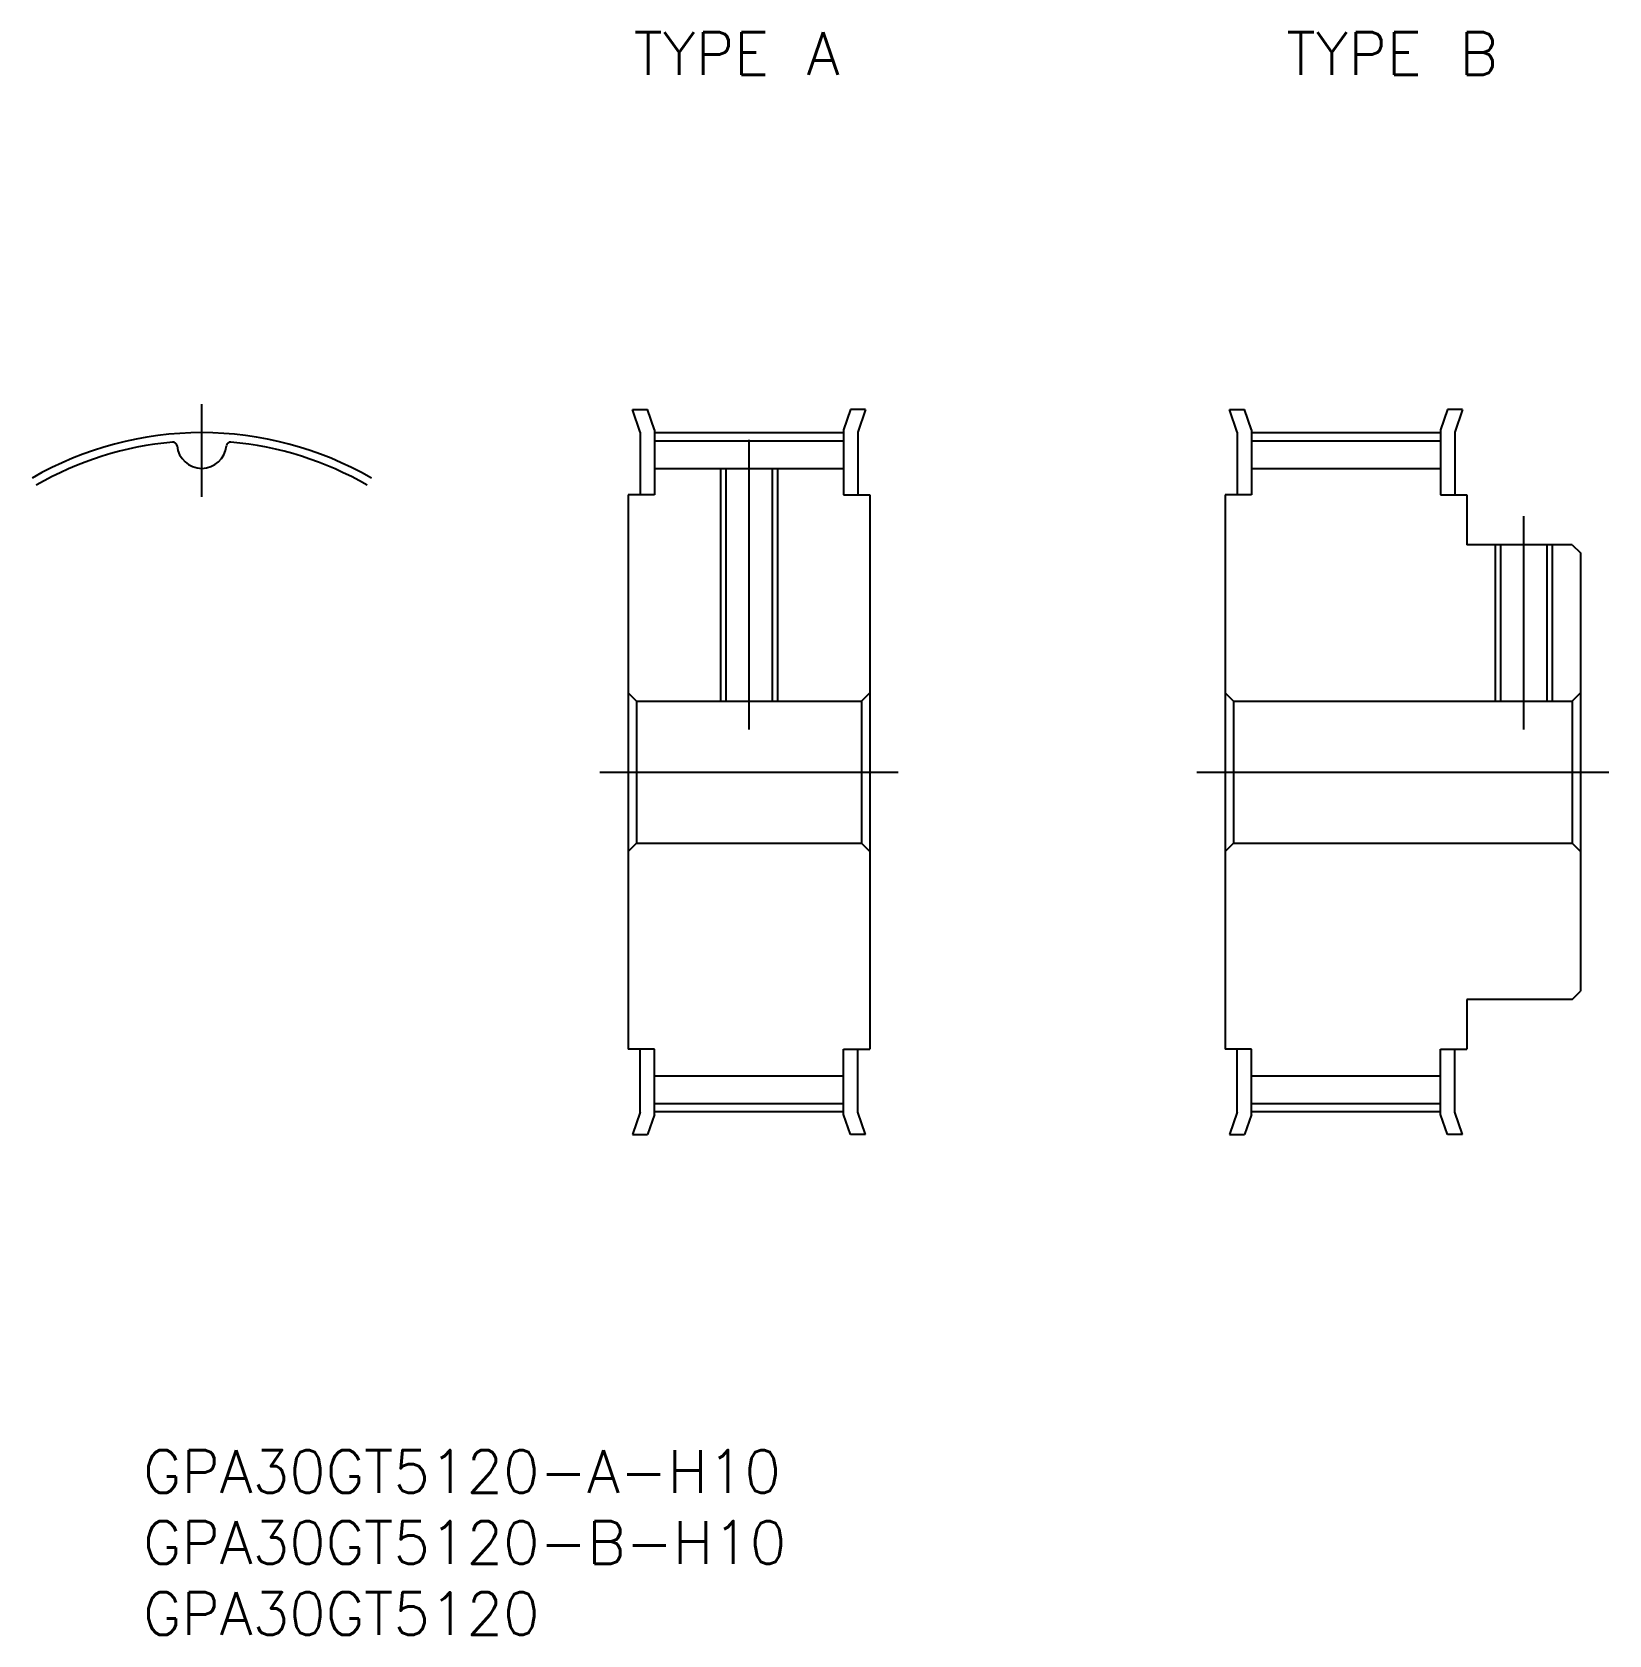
# Model space of a CAD drawing. Extents: x -12 to 99, y -61 to 52.
import ezdxf

# ---------------------------------------------------------------- set-up
doc = ezdxf.new("R2010")
doc.units = 0
doc.linetypes.add('CENTER', pattern=[50.8, 31.75, -6.35, 6.35, -6.35])
doc.layers.get('0').update_dxf_attribs({"linetype": 'CONTINUOUS'})
doc.layers.add('CENTER', color=1, linetype='CONTINUOUS')
doc.styles.get("Standard").update_dxf_attribs({"font": 'txt.shx', "height": 3, "bigfont": 'bigfont.shx'})

# ---------------------------------------------------------------- blocks, each defined once
blk = doc.blocks.new('*U2')
at = {"color": 7, "linetype": 'CONTINUOUS'}
blk.add_text('GPA30GT5120-B-H10', height=3, dxfattribs=at).set_placement((-4.13, -55.69))
blk = doc.blocks.new('*U3')
at = {"color": 7, "linetype": 'CONTINUOUS'}
blk.add_text('GPA30GT5120', height=3, dxfattribs=at).set_placement((-4.13, -60.69))
blk = doc.blocks.new('*U4')
at = {"color": 7, "linetype": 'CONTINUOUS'}
blk.add_text('TYPE A', height=3, dxfattribs=at).set_placement((30.38, 49.06))
blk = doc.blocks.new('*U5')
at = {"color": 7, "linetype": 'CONTINUOUS'}
blk.add_text('TYPE B', height=3, dxfattribs=at).set_placement((76.3, 49.06))
blk = doc.blocks.new('*U6')
at = {"color": 7, "linetype": 'CONTINUOUS'}
blk.add_text('GPA30GT5120-A-H10', height=3, dxfattribs=at).set_placement((-4.13, -50.69))

msp = doc.modelspace()

# ---------------------------------------------------------------- linework, layer by layer
at = {"color": 7, "linetype": 'CONTINUOUS'}
for p, q in [((30.3, 25.5), (31.36, 25.5)), ((30.85, 23.92), (30.3, 25.5)), ((31.85, 24.09), (31.36, 25.5)), ((45.64, 25.5), (45.15, 24.09)), ((46.7, 25.5), (45.64, 25.5)), ((46.7, 25.5), (46.15, 23.92)), ((72.3, 25.5), (73.36, 25.5)), ((72.85, 23.92), (72.3, 25.5)), ((73.85, 24.09), (73.36, 25.5)), ((87.64, 25.5), (87.15, 24.09)), ((88.7, 25.5), (87.64, 25.5)), ((88.7, 25.5), (88.15, 23.92)), ((30.85, 23.92), (30.85, 19.5)), ((31.85, 24.09), (31.85, 19.5)), ((45.15, 24.09), (45.15, 19.5)), ((46.15, 23.92), (46.15, 19.5)), ((72.85, 23.92), (72.85, 19.5)), ((73.85, 24.09), (73.85, 19.5)), ((87.15, 24.09), (87.15, 19.5)), ((88.15, 23.92), (88.15, 19.5)), ((31.85, 23.3), (45.15, 23.3)), ((73.85, 23.3), (87.15, 23.3)), ((31.85, 21.37), (45.15, 21.37)), ((36.88, 21.37), (36.88, 5)), ((40.12, 21.37), (40.12, 5)), ((73.85, 21.37), (87.15, 21.37)), ((30, 19.5), (30, -19.5)), ((31.85, 19.5), (30, 19.5)), ((45.15, 19.5), (47, 19.5)), ((47, 19.5), (47, -19.5)), ((72, 19.5), (72, -19.5)), ((73.85, 19.5), (72, 19.5)), ((87.15, 19.5), (89, 19.5)), ((89, 19.5), (89, 16)), ((96.42, 16), (89, 16)), ((91.38, 16), (91.38, 5)), ((94.62, 16), (94.62, 5)), ((96.42, 16), (97, 15.42)), ((97, 15.42), (97, -15.42)), ((30, 5.58), (30.58, 5)), ((30.58, 5), (46.42, 5)), ((30.58, 5), (30.58, -5)), ((47, 5.58), (46.42, 5)), ((46.42, 5), (46.42, -5)), ((72, 5.58), (72.58, 5)), ((72.58, 5), (96.42, 5)), ((72.58, 5), (72.58, -5)), ((97, 5.58), (96.42, 5)), ((96.42, 5), (96.42, -5)), ((30, -5.58), (30.58, -5)), ((30.58, -5), (46.42, -5)), ((47, -5.58), (46.42, -5)), ((72, -5.58), (72.58, -5)), ((72.58, -5), (96.42, -5)), ((97, -5.58), (96.42, -5)), ((96.42, -16), (97, -15.42)), ((96.42, -16), (89, -16)), ((89, -16), (89, -19.5)), ((31.85, -19.5), (30, -19.5)), ((30.85, -23.92), (30.85, -19.5)), ((31.85, -24.09), (31.85, -19.5)), ((45.15, -24.09), (45.15, -19.5)), ((45.15, -19.5), (47, -19.5)), ((46.15, -23.92), (46.15, -19.5)), ((73.85, -19.5), (72, -19.5)), ((72.85, -23.92), (72.85, -19.5)), ((73.85, -24.09), (73.85, -19.5)), ((87.15, -24.09), (87.15, -19.5)), ((87.15, -19.5), (89, -19.5)), ((88.15, -23.92), (88.15, -19.5)), ((31.85, -21.37), (45.15, -21.37)), ((73.85, -21.37), (87.15, -21.37)), ((31.85, -23.31), (45.15, -23.31)), ((73.85, -23.31), (87.15, -23.31)), ((30.85, -23.92), (30.3, -25.5)), ((31.85, -24.09), (31.36, -25.5)), ((45.64, -25.5), (45.15, -24.09)), ((46.7, -25.5), (46.15, -23.92)), ((72.85, -23.92), (72.3, -25.5)), ((73.85, -24.09), (73.36, -25.5)), ((87.64, -25.5), (87.15, -24.09)), ((88.7, -25.5), (88.15, -23.92)), ((30.3, -25.5), (31.36, -25.5)), ((46.7, -25.5), (45.64, -25.5)), ((72.3, -25.5), (73.36, -25.5)), ((88.7, -25.5), (87.64, -25.5))]:
    msp.add_line(p, q, dxfattribs=at)
at = {"color": 3, "linetype": 'CONTINUOUS'}
for p, q in [((36.5, 21.37), (36.5, 5)), ((40.5, 21.37), (40.5, 5)), ((91, 16), (91, 5)), ((95, 16), (95, 5))]:
    msp.add_line(p, q, dxfattribs=at)
at = {"color": 7, "linetype": 'CONTINUOUS'}
for centre, radius, start, end in [((0, 0), 23.3, 95.0313, 120), ((-2.02, 22.93), 0.289, 5.1011, 95.0313), ((0, 23.11), 1.74, 185.1011, 354.8989), ((2.02, 22.93), 0.289, 84.9687, 174.8989), ((0, 0), 23.3, 60, 84.9687)]:
    msp.add_arc(centre, radius, start, end, dxfattribs=at)
at = {"layer": 'CENTER', "color": 1, "linetype": 'CENTER'}
for p, q in [((0, 19.37), (0, 25.88)), ((31.85, 23.88), (45.15, 23.88)), ((73.85, 23.88), (87.15, 23.88)), ((38.5, 23.37), (38.5, 3)), ((93, 18), (93, 3)), ((28, 0), (49, 0)), ((70, 0), (99, 0)), ((31.85, -23.88), (45.15, -23.88)), ((73.85, -23.88), (87.15, -23.88))]:
    msp.add_line(p, q, dxfattribs=at)
msp.add_arc((0, 0), 23.88, 60, 120, dxfattribs=at)

# ---------------------------------------------------------------- block references
at = {"color": 7, "linetype": 'CONTINUOUS'}
for name in ['*U4', '*U5', '*U6', '*U2', '*U3']:
    msp.add_blockref(name, (0, 0), dxfattribs=at)

doc.saveas('drawing.dxf')
